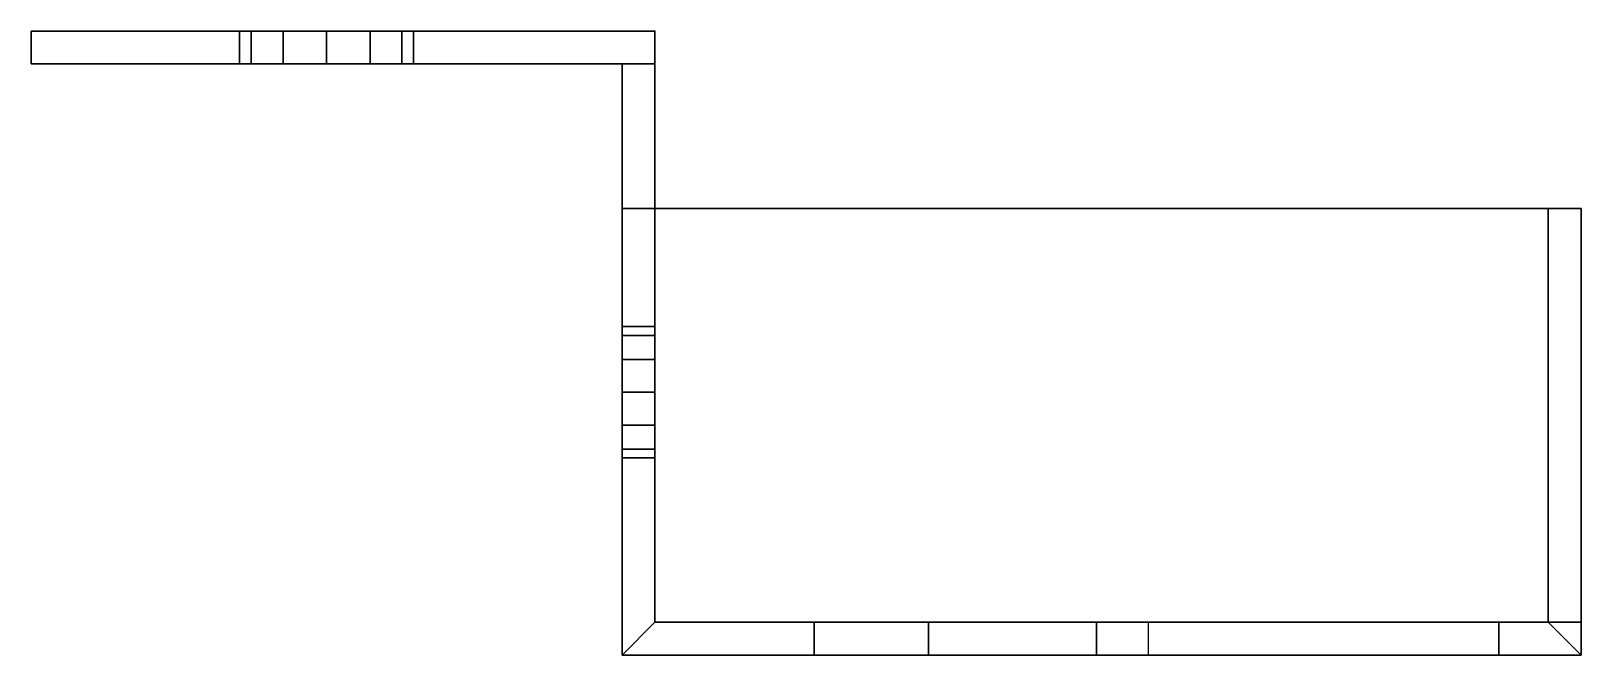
# Model space of a CAD drawing. Extents: x 0 to 306, y -19 to 0.
# Drawn here: x 259.13 to 306.33, y -19 to 0 of the extents above.
import ezdxf

# ---------------------------------------------------------------- set-up
doc = ezdxf.new("R2010")
doc.units = 0
doc.header["$MEASUREMENT"] = 0
doc.layers.add('ACESSORIOS', color=3, linetype='CONTINUOUS')

msp = doc.modelspace()

# ---------------------------------------------------------------- linework, layer by layer
at = {"layer": 'ACESSORIOS'}
for points in [[(278.13, -1, 66.8), (259.13, -1.003, 66.8), (259.13, -0.003, 66.8), (278.13, 0, 66.8)], [(278.13, -1, 0), (259.13, -1.003, 0), (259.13, -0.003), (278.13, 0)], [(259.13, -0.003, 53.4), (259.13, -0.003, 66.8), (278.13, 0, 66.8), (278.13, -0.003, 53.4)], [(259.13, -0.003), (259.13, -0.003, 8.6), (278.13, -0.003, 8.6), (278.13, 0)], [(278.13, -1, 66.8), (278.13, -1, 0), (278.13, 0), (278.13, 0, 66.8)], [(259.13, -1.003, 66.8), (259.13, -1.003, 0), (259.13, -0.003), (259.13, -0.003, 66.8)], [(278.13, -0.003, 40.6), (259.13, -0.003, 40.6), (259.13, -0.003, 21.4), (278.13, -0.003, 21.4)], [(265.48, -0.003, 16.1), (259.13, -0.003, 21.4), (259.13, -0.003, 8.6), (265.48, -0.003, 13.9)], [(265.48, -0.003, 48.1), (259.13, -0.003, 53.4), (259.13, -0.003, 40.6), (265.48, -0.003, 45.9)], [(265.48, -1.003, 16.1), (265.48, -0.003, 16.1), (265.48, -0.003, 13.9), (265.48, -1.003, 13.9)], [(265.48, -1.003, 45.9), (265.48, -1.003, 48.1), (265.48, -0.003, 48.1), (265.48, -0.003, 45.9)], [(270.78, -0.003, 16.1), (278.13, -0.003, 21.4), (278.13, -0.003, 8.6), (270.78, -0.003, 13.9)], [(270.78, -0.003, 48.1), (278.13, -0.003, 53.4), (278.13, -0.003, 40.6), (270.78, -0.003, 45.9)], [(270.78, -0.003, 16.1), (270.78, -1.003, 16.1), (270.78, -1.003, 13.9), (270.78, -0.003, 13.9)], [(270.78, -0.003, 48.1), (270.78, -1.003, 48.1), (270.78, -1.003, 45.9), (270.78, -0.003, 45.9)], [(259.13, -1.003, 53.4), (259.13, -1.003, 66.8), (278.13, -1, 66.8), (278.13, -1.003, 53.4)], [(259.13, -1.003, 0), (259.13, -1.003, 8.6), (278.13, -1.003, 8.6), (278.13, -1, 0)], [(278.13, -1.003, 40.6), (259.13, -1.003, 40.6), (259.13, -1.003, 21.4), (278.13, -1.003, 21.4)], [(265.48, -1.003, 48.1), (259.13, -1.003, 53.4), (259.13, -1.003, 40.6), (265.48, -1.003, 45.9)], [(265.48, -1.003, 16.1), (259.13, -1.003, 21.4), (259.13, -1.003, 8.6), (265.48, -1.003, 13.9)], [(270.78, -1.003, 48.1), (278.13, -1.003, 53.4), (278.13, -1.003, 40.6), (270.78, -1.003, 45.9)], [(270.78, -1.003, 16.1), (278.13, -1.003, 21.4), (278.13, -1.003, 8.6), (270.78, -1.003, 13.9)], [(278.13, -1, 66.8), (277.13, -1, 66.8), (277.13, -5.403, 66.8), (278.13, -5.403, 66.8)], [(278.13, -18.003, 0), (278.13, -1, 0), (277.13, -1, 0), (277.13, -19.003, 0)], [(277.13, -1, 0), (277.13, -9.003, 15), (277.13, -1, 22.547)], [(277.13, -1, 22.547), (277.13, -1, 54.738), (277.13, -19.003, 54.738), (277.13, -19.003, 22.547)], [(277.13, -9.003, 62.2), (277.13, -1, 66.8), (277.13, -1, 54.738)], [(278.13, -1, 66.8), (278.13, -9.003, 62.2), (278.13, -1, 54.448)], [(278.13, -18.003, 54.448), (278.13, -18.003, 22.835), (278.13, -1, 22.835), (278.13, -1, 54.448)], [(278.13, -1, 22.835), (278.13, -1, 0), (278.13, -9.003, 15)], [(278.13, -5.403, 67), (277.13, -5.403, 68), (306.33, -5.403, 68), (306.33, -5.403, 67)], [(277.13, -5.403, 68), (277.13, -5.403, 66.8), (278.13, -5.403, 66.8), (278.13, -5.403, 67)], [(306.33, -5.403, 68), (306.33, -19.003, 68), (277.13, -19.003, 68), (277.13, -5.403, 68)], [(277.13, -19.003, 66.8), (277.13, -5.403, 66.8), (277.13, -5.403, 68), (277.13, -19.003, 68)], [(278.13, -18.003, 67), (278.13, -5.403, 67), (306.33, -5.403, 67), (306.33, -18.003, 67)], [(278.13, -5.403, 66.8), (278.13, -5.403, 67), (278.13, -18.003, 67), (278.13, -18.003, 66.8)], [(305.33, -5.403, 58.4), (306.33, -5.403, 58.4), (306.33, -5.403, 22.2), (305.33, -5.403, 22.2)], [(305.33, -18.003, 22.2), (306.33, -19.003, 22.2), (306.33, -5.403, 22.2), (305.33, -5.403, 22.2)], [(305.33, -18.003, 58.4), (306.33, -19.003, 58.4), (306.33, -5.403, 58.4), (305.33, -5.403, 58.4)], [(305.33, -5.403, 58.4), (305.33, -18.003, 58.4), (305.33, -18.003, 22.2), (305.33, -5.403, 22.2)], [(306.33, -19.003, 58.4), (306.33, -5.403, 58.4), (306.33, -5.403, 22.2), (306.33, -19.003, 22.2)], [(306.33, -18.003, 67), (306.33, -19.003, 68), (306.33, -5.403, 68), (306.33, -5.403, 67)], [(277.13, -19.003, 22.547), (277.13, -13.003, 15), (277.13, -19.003, 0)], [(277.13, -19.003, 54.738), (277.13, -19.003, 66.8), (277.13, -13.003, 62.2)], [(278.13, -18.003, 66.8), (278.13, -13.003, 62.2), (278.13, -18.003, 54.448)], [(278.13, -18.003, 22.835), (278.13, -13.003, 15), (278.13, -18.003, 0)], [(278.13, -18.003, 0), (277.13, -19.003, 0), (282.98, -19.003, 0), (282.98, -18.003, 0)], [(278.13, -18.003, 67), (306.33, -18.003, 67), (306.33, -18.003, 66.8), (303.83, -18.003, 66.8)], [(303.83, -18.003, 66.8), (303.83, -18.003, 58.4), (278.13, -18.003, 67)], [(282.98, -18.003, 1.577), (278.13, -18.003, 33.5), (291.577, -18.003, 12.026), (286.465, -18.003, 3.945)], [(278.13, -18.003, 33.5), (293.16, -18.003, 22.2), (291.577, -18.003, 12.026), (278.13, -18.003, 33.5)], [(293.16, -18.003, 22.2), (278.13, -18.003, 33.5), (278.13, -18.003, 67), (303.83, -18.003, 58.4)], [(303.83, -18.003, 66.8), (303.83, -18.003, 58.4), (278.13, -18.003, 67), (292.23, -18.003, 67)], [(278.13, -18.003, 0), (282.98, -18.003, 0), (282.98, -18.003, 1.577), (278.13, -18.003, 33.5)], [(282.98, -18.003, 1.577), (282.98, -19.003, 1.577), (282.98, -19.003, 0), (282.98, -18.003, 0)], [(282.98, -18.003, 1.577), (282.98, -19.003, 1.577), (286.465, -19.003, 3.945), (286.465, -18.003, 3.945)], [(286.465, -18.003, 3.945), (286.465, -19.003, 3.945), (291.577, -19.003, 12.026), (291.577, -18.003, 12.026)], [(291.577, -18.003, 12.026), (291.577, -19.003, 12.026), (293.16, -19.003, 22.2), (293.16, -18.003, 22.2)], [(292.23, -18.003, 67), (306.33, -18.003, 67), (306.33, -18.003, 66.8), (303.83, -18.003, 66.8)], [(293.16, -18.003, 22.2), (305.33, -18.003, 22.2), (306.33, -19.003, 22.2), (293.16, -19.003, 22.2)], [(293.16, -18.003, 22.2), (305.33, -18.003, 22.2), (305.33, -18.003, 58.4), (303.83, -18.003, 58.4)], [(303.83, -18.003, 58.4), (305.33, -18.003, 58.4), (306.33, -19.003, 58.4), (303.83, -19.003, 58.4)], [(303.83, -18.003, 58.4), (303.83, -18.003, 66.8), (303.83, -19.003, 66.8), (303.83, -19.003, 58.4)], [(303.83, -18.003, 66.8), (306.33, -18.003, 66.8), (306.33, -19.003, 66.8), (303.83, -19.003, 66.8)], [(306.33, -18.003, 66.8), (306.33, -19.003, 66.8), (306.33, -19.003, 68), (306.33, -18.003, 67)], [(282.98, -19.003, 1.577), (277.13, -19.003, 33.5), (277.13, -19.003, 0), (282.98, -19.003, 0)], [(282.98, -19.003, 1.577), (277.13, -19.003, 33.5), (291.577, -19.003, 12.026), (286.465, -19.003, 3.945)], [(277.13, -19.003, 33.5), (277.13, -19.003, 68), (303.83, -19.003, 58.4), (306.33, -19.003, 22.2)], [(293.16, -19.003, 22.2), (306.33, -19.003, 22.2), (277.13, -19.003, 33.5)], [(277.13, -19.003, 33.5), (293.16, -19.003, 22.2), (291.577, -19.003, 12.026), (277.13, -19.003, 33.5)], [(303.83, -19.003, 58.4), (303.83, -19.003, 66.8), (277.13, -19.003, 68)], [(277.13, -19.003, 68), (303.83, -19.003, 66.8), (306.33, -19.003, 66.8), (306.33, -19.003, 68)], [(306.33, -19.003, 22.2), (306.33, -19.003, 58.4), (303.83, -19.003, 58.4)]]:
    msp.add_3dface(points, dxfattribs=at)

# ---------------------------------------------------------------- meshes
mesh = msp.add_polymesh((2, 7), dxfattribs=at)
for k, corner in enumerate([(270.78, -0.003, 16.1), (270.425, -0.003, 17.425), (269.455, -0.003, 18.395), (268.13, -0.003, 18.75), (266.805, -0.003, 18.395), (265.835, -0.003, 17.425), (265.48, -0.003, 16.1), (278.13, -0.003, 21.4), (274.963, -0.003, 21.4), (271.797, -0.003, 21.4), (268.63, -0.003, 21.4), (265.463, -0.003, 21.4), (262.297, -0.003, 21.4), (259.13, -0.003, 21.4)]):
    mesh.set_mesh_vertex(divmod(k, 7), corner)
mesh = msp.add_polymesh((2, 7), dxfattribs=at)
for k, corner in enumerate([(270.78, -0.003, 13.9), (270.425, -0.003, 12.575), (269.455, -0.003, 11.605), (268.13, -0.003, 11.25), (266.805, -0.003, 11.605), (265.835, -0.003, 12.575), (265.48, -0.003, 13.9), (278.13, -0.003, 8.6), (274.963, -0.003, 8.6), (271.797, -0.003, 8.6), (268.63, -0.003, 8.6), (265.463, -0.003, 8.6), (262.297, -0.003, 8.6), (259.13, -0.003, 8.6)]):
    mesh.set_mesh_vertex(divmod(k, 7), corner)
mesh = msp.add_polymesh((2, 7), dxfattribs=at)
for k, corner in enumerate([(270.78, -0.003, 45.9), (270.425, -0.003, 44.575), (269.455, -0.003, 43.605), (268.13, -0.003, 43.25), (266.805, -0.003, 43.605), (265.835, -0.003, 44.575), (265.48, -0.003, 45.9), (278.13, -0.003, 40.6), (274.963, -0.003, 40.6), (271.797, -0.003, 40.6), (268.63, -0.003, 40.6), (265.463, -0.003, 40.6), (262.297, -0.003, 40.6), (259.13, -0.003, 40.6)]):
    mesh.set_mesh_vertex(divmod(k, 7), corner)
mesh = msp.add_polymesh((2, 7), dxfattribs=at)
for k, corner in enumerate([(270.78, -0.003, 48.1), (270.425, -0.003, 49.425), (269.455, -0.003, 50.395), (268.13, -0.003, 50.75), (266.805, -0.003, 50.395), (265.835, -0.003, 49.425), (265.48, -0.003, 48.1), (278.13, -0.003, 53.4), (274.963, -0.003, 53.4), (271.797, -0.003, 53.4), (268.63, -0.003, 53.4), (265.463, -0.003, 53.4), (262.297, -0.003, 53.4), (259.13, -0.003, 53.4)]):
    mesh.set_mesh_vertex(divmod(k, 7), corner)
mesh = msp.add_polymesh((2, 7), dxfattribs=at)
for k, corner in enumerate([(270.78, -1.003, 16.1), (270.425, -1.003, 17.425), (269.455, -1.003, 18.395), (268.13, -1.003, 18.75), (266.805, -1.003, 18.395), (265.835, -1.003, 17.425), (265.48, -1.003, 16.1), (270.78, -0.003, 16.1), (270.425, -0.003, 17.425), (269.455, -0.003, 18.395), (268.13, -0.003, 18.75), (266.805, -0.003, 18.395), (265.835, -0.003, 17.425), (265.48, -0.003, 16.1)]):
    mesh.set_mesh_vertex(divmod(k, 7), corner)
mesh = msp.add_polymesh((2, 7), dxfattribs=at)
for k, corner in enumerate([(270.78, -0.003, 13.9), (270.425, -0.003, 12.575), (269.455, -0.003, 11.605), (268.13, -0.003, 11.25), (266.805, -0.003, 11.605), (265.835, -0.003, 12.575), (265.48, -0.003, 13.9), (270.78, -1.003, 13.9), (270.425, -1.003, 12.575), (269.455, -1.003, 11.605), (268.13, -1.003, 11.25), (266.805, -1.003, 11.605), (265.835, -1.003, 12.575), (265.48, -1.003, 13.9)]):
    mesh.set_mesh_vertex(divmod(k, 7), corner)
mesh = msp.add_polymesh((2, 7), dxfattribs=at)
for k, corner in enumerate([(270.78, -0.003, 45.9), (270.425, -0.003, 44.575), (269.455, -0.003, 43.605), (268.13, -0.003, 43.25), (266.805, -0.003, 43.605), (265.835, -0.003, 44.575), (265.48, -0.003, 45.9), (270.78, -1.003, 45.9), (270.425, -1.003, 44.575), (269.455, -1.003, 43.605), (268.13, -1.003, 43.25), (266.805, -1.003, 43.605), (265.835, -1.003, 44.575), (265.48, -1.003, 45.9)]):
    mesh.set_mesh_vertex(divmod(k, 7), corner)
mesh = msp.add_polymesh((2, 7), dxfattribs=at)
for k, corner in enumerate([(270.78, -1.003, 48.1), (270.425, -1.003, 49.425), (269.455, -1.003, 50.395), (268.13, -1.003, 50.75), (266.805, -1.003, 50.395), (265.835, -1.003, 49.425), (265.48, -1.003, 48.1), (270.78, -0.003, 48.1), (270.425, -0.003, 49.425), (269.455, -0.003, 50.395), (268.13, -0.003, 50.75), (266.805, -0.003, 50.395), (265.835, -0.003, 49.425), (265.48, -0.003, 48.1)]):
    mesh.set_mesh_vertex(divmod(k, 7), corner)
mesh = msp.add_polymesh((2, 7), dxfattribs=at)
for k, corner in enumerate([(270.78, -1.003, 45.9), (270.425, -1.003, 44.575), (269.455, -1.003, 43.605), (268.13, -1.003, 43.25), (266.805, -1.003, 43.605), (265.835, -1.003, 44.575), (265.48, -1.003, 45.9), (278.13, -1.003, 40.6), (274.963, -1.003, 40.6), (271.797, -1.003, 40.6), (268.63, -1.003, 40.6), (265.463, -1.003, 40.6), (262.297, -1.003, 40.6), (259.13, -1.003, 40.6)]):
    mesh.set_mesh_vertex(divmod(k, 7), corner)
mesh = msp.add_polymesh((2, 7), dxfattribs=at)
for k, corner in enumerate([(270.78, -1.003, 48.1), (270.425, -1.003, 49.425), (269.455, -1.003, 50.395), (268.13, -1.003, 50.75), (266.805, -1.003, 50.395), (265.835, -1.003, 49.425), (265.48, -1.003, 48.1), (278.13, -1.003, 53.4), (274.963, -1.003, 53.4), (271.797, -1.003, 53.4), (268.63, -1.003, 53.4), (265.463, -1.003, 53.4), (262.297, -1.003, 53.4), (259.13, -1.003, 53.4)]):
    mesh.set_mesh_vertex(divmod(k, 7), corner)
mesh = msp.add_polymesh((2, 7), dxfattribs=at)
for k, corner in enumerate([(270.78, -1.003, 16.1), (270.425, -1.003, 17.425), (269.455, -1.003, 18.395), (268.13, -1.003, 18.75), (266.805, -1.003, 18.395), (265.835, -1.003, 17.425), (265.48, -1.003, 16.1), (278.13, -1.003, 21.4), (274.963, -1.003, 21.4), (271.797, -1.003, 21.4), (268.63, -1.003, 21.4), (265.463, -1.003, 21.4), (262.297, -1.003, 21.4), (259.13, -1.003, 21.4)]):
    mesh.set_mesh_vertex(divmod(k, 7), corner)
mesh = msp.add_polymesh((2, 7), dxfattribs=at)
for k, corner in enumerate([(270.78, -1.003, 13.9), (270.425, -1.003, 12.575), (269.455, -1.003, 11.605), (268.13, -1.003, 11.25), (266.805, -1.003, 11.605), (265.835, -1.003, 12.575), (265.48, -1.003, 13.9), (278.13, -1.003, 8.6), (274.963, -1.003, 8.6), (271.797, -1.003, 8.6), (268.63, -1.003, 8.6), (265.463, -1.003, 8.6), (262.297, -1.003, 8.6), (259.13, -1.003, 8.6)]):
    mesh.set_mesh_vertex(divmod(k, 7), corner)
mesh = msp.add_polymesh((2, 7), dxfattribs=at)
for k, corner in enumerate([(277.13, -13.003, 62.2), (277.13, -12.735, 61.2), (277.13, -12.003, 60.468), (277.13, -11.003, 60.2), (277.13, -10.003, 60.468), (277.13, -9.271, 61.2), (277.13, -9.003, 62.2), (277.13, -19.003, 54.738), (277.13, -16.002, 54.738), (277.13, -13.002, 54.738), (277.13, -10.001, 54.738), (277.13, -7.001, 54.738), (277.13, -4.001, 54.738), (277.13, -1, 54.738)]):
    mesh.set_mesh_vertex(divmod(k, 7), corner)
mesh = msp.add_polymesh((2, 7), dxfattribs=at)
for k, corner in enumerate([(277.13, -13.003, 62.2), (277.13, -12.735, 63.2), (277.13, -12.003, 63.932), (277.13, -11.003, 64.2), (277.13, -10.003, 63.932), (277.13, -9.271, 63.2), (277.13, -9.003, 62.2), (277.13, -19.003, 66.8), (277.13, -16.002, 66.8), (277.13, -13.002, 66.8), (277.13, -10.001, 66.8), (277.13, -7.001, 66.8), (277.13, -4, 66.8), (277.13, -1, 66.8)]):
    mesh.set_mesh_vertex(divmod(k, 7), corner)
mesh = msp.add_polymesh((2, 7), dxfattribs=at)
for k, corner in enumerate([(277.13, -13.003, 15), (277.13, -12.735, 16), (277.13, -12.003, 16.732), (277.13, -11.003, 17), (277.13, -10.003, 16.732), (277.13, -9.271, 16), (277.13, -9.003, 15), (277.13, -19.003, 22.547), (277.13, -16.002, 22.547), (277.13, -13.002, 22.547), (277.13, -10.001, 22.547), (277.13, -7.001, 22.547), (277.13, -4.001, 22.547), (277.13, -1, 22.547)]):
    mesh.set_mesh_vertex(divmod(k, 7), corner)
mesh = msp.add_polymesh((2, 7), dxfattribs=at)
for k, corner in enumerate([(277.13, -13.003, 15), (277.13, -12.735, 14), (277.13, -12.003, 13.268), (277.13, -11.003, 13), (277.13, -10.003, 13.268), (277.13, -9.271, 14), (277.13, -9.003, 15), (277.13, -19.003, 0), (277.13, -16.002, 0), (277.13, -13.002, 0), (277.13, -10.001, 0), (277.13, -7.001, 0), (277.13, -4.001, 0), (277.13, -1, 0)]):
    mesh.set_mesh_vertex(divmod(k, 7), corner)
mesh = msp.add_polymesh((2, 7), dxfattribs=at)
for k, corner in enumerate([(278.13, -9.003, 62.2), (278.13, -9.271, 61.2), (278.13, -10.003, 60.468), (278.13, -11.003, 60.2), (278.13, -12.003, 60.468), (278.13, -12.735, 61.2), (278.13, -13.003, 62.2), (278.13, -1, 54.448), (278.13, -3.834, 54.448), (278.13, -6.668, 54.448), (278.13, -9.501, 54.448), (278.13, -12.335, 54.448), (278.13, -15.169, 54.448), (278.13, -18.003, 54.448)]):
    mesh.set_mesh_vertex(divmod(k, 7), corner)
mesh = msp.add_polymesh((2, 7), dxfattribs=at)
for k, corner in enumerate([(278.13, -9.003, 62.2), (278.13, -9.271, 63.2), (278.13, -10.003, 63.932), (278.13, -11.003, 64.2), (278.13, -12.003, 63.932), (278.13, -12.735, 63.2), (278.13, -13.003, 62.2), (278.13, -1, 66.8), (278.13, -3.834, 66.8), (278.13, -6.668, 66.8), (278.13, -9.501, 66.8), (278.13, -12.335, 66.8), (278.13, -15.169, 66.8), (278.13, -18.003, 66.8)]):
    mesh.set_mesh_vertex(divmod(k, 7), corner)
mesh = msp.add_polymesh((2, 7), dxfattribs=at)
for k, corner in enumerate([(278.13, -1, 22.835), (278.13, -3.834, 22.835), (278.13, -6.668, 22.835), (278.13, -9.501, 22.835), (278.13, -12.335, 22.835), (278.13, -15.169, 22.835), (278.13, -18.003, 22.835), (278.13, -9.003, 15), (278.13, -9.271, 16), (278.13, -10.003, 16.732), (278.13, -11.003, 17), (278.13, -12.003, 16.732), (278.13, -12.735, 16), (278.13, -13.003, 15)]):
    mesh.set_mesh_vertex(divmod(k, 7), corner)
mesh = msp.add_polymesh((2, 7), dxfattribs=at)
for k, corner in enumerate([(278.13, -9.003, 15), (278.13, -9.271, 14), (278.13, -10.003, 13.268), (278.13, -11.003, 13), (278.13, -12.003, 13.268), (278.13, -12.735, 14), (278.13, -13.003, 15), (278.13, -1, 0), (278.13, -3.834, 0), (278.13, -6.668, 0), (278.13, -9.501, 0), (278.13, -12.335, 0), (278.13, -15.169, 0), (278.13, -18.003, 0)]):
    mesh.set_mesh_vertex(divmod(k, 7), corner)
mesh = msp.add_polymesh((2, 7), dxfattribs=at)
for k, corner in enumerate([(278.13, -13.003, 15), (278.13, -12.735, 14), (278.13, -12.003, 13.268), (278.13, -11.003, 13), (278.13, -10.003, 13.268), (278.13, -9.271, 14), (278.13, -9.003, 15), (277.13, -13.003, 15), (277.13, -12.735, 14), (277.13, -12.003, 13.268), (277.13, -11.003, 13), (277.13, -10.003, 13.268), (277.13, -9.271, 14), (277.13, -9.003, 15)]):
    mesh.set_mesh_vertex(divmod(k, 7), corner)
mesh = msp.add_polymesh((2, 7), dxfattribs=at)
for k, corner in enumerate([(277.13, -13.003, 15), (277.13, -12.735, 16), (277.13, -12.003, 16.732), (277.13, -11.003, 17), (277.13, -10.003, 16.732), (277.13, -9.271, 16), (277.13, -9.003, 15), (278.13, -13.003, 15), (278.13, -12.735, 16), (278.13, -12.003, 16.732), (278.13, -11.003, 17), (278.13, -10.003, 16.732), (278.13, -9.271, 16), (278.13, -9.003, 15)]):
    mesh.set_mesh_vertex(divmod(k, 7), corner)
mesh = msp.add_polymesh((2, 7), dxfattribs=at)
for k, corner in enumerate([(278.13, -13.003, 62.2), (278.13, -12.735, 63.2), (278.13, -12.003, 63.932), (278.13, -11.003, 64.2), (278.13, -10.003, 63.932), (278.13, -9.271, 63.2), (278.13, -9.003, 62.2), (277.13, -13.003, 62.2), (277.13, -12.735, 63.2), (277.13, -12.003, 63.932), (277.13, -11.003, 64.2), (277.13, -10.003, 63.932), (277.13, -9.271, 63.2), (277.13, -9.003, 62.2)]):
    mesh.set_mesh_vertex(divmod(k, 7), corner)
mesh = msp.add_polymesh((2, 7), dxfattribs=at)
for k, corner in enumerate([(277.13, -13.003, 62.2), (277.13, -12.735, 61.2), (277.13, -12.003, 60.468), (277.13, -11.003, 60.2), (277.13, -10.003, 60.468), (277.13, -9.271, 61.2), (277.13, -9.003, 62.2), (278.13, -13.003, 62.2), (278.13, -12.735, 61.2), (278.13, -12.003, 60.468), (278.13, -11.003, 60.2), (278.13, -10.003, 60.468), (278.13, -9.271, 61.2), (278.13, -9.003, 62.2)]):
    mesh.set_mesh_vertex(divmod(k, 7), corner)

doc.saveas('drawing.dxf')
